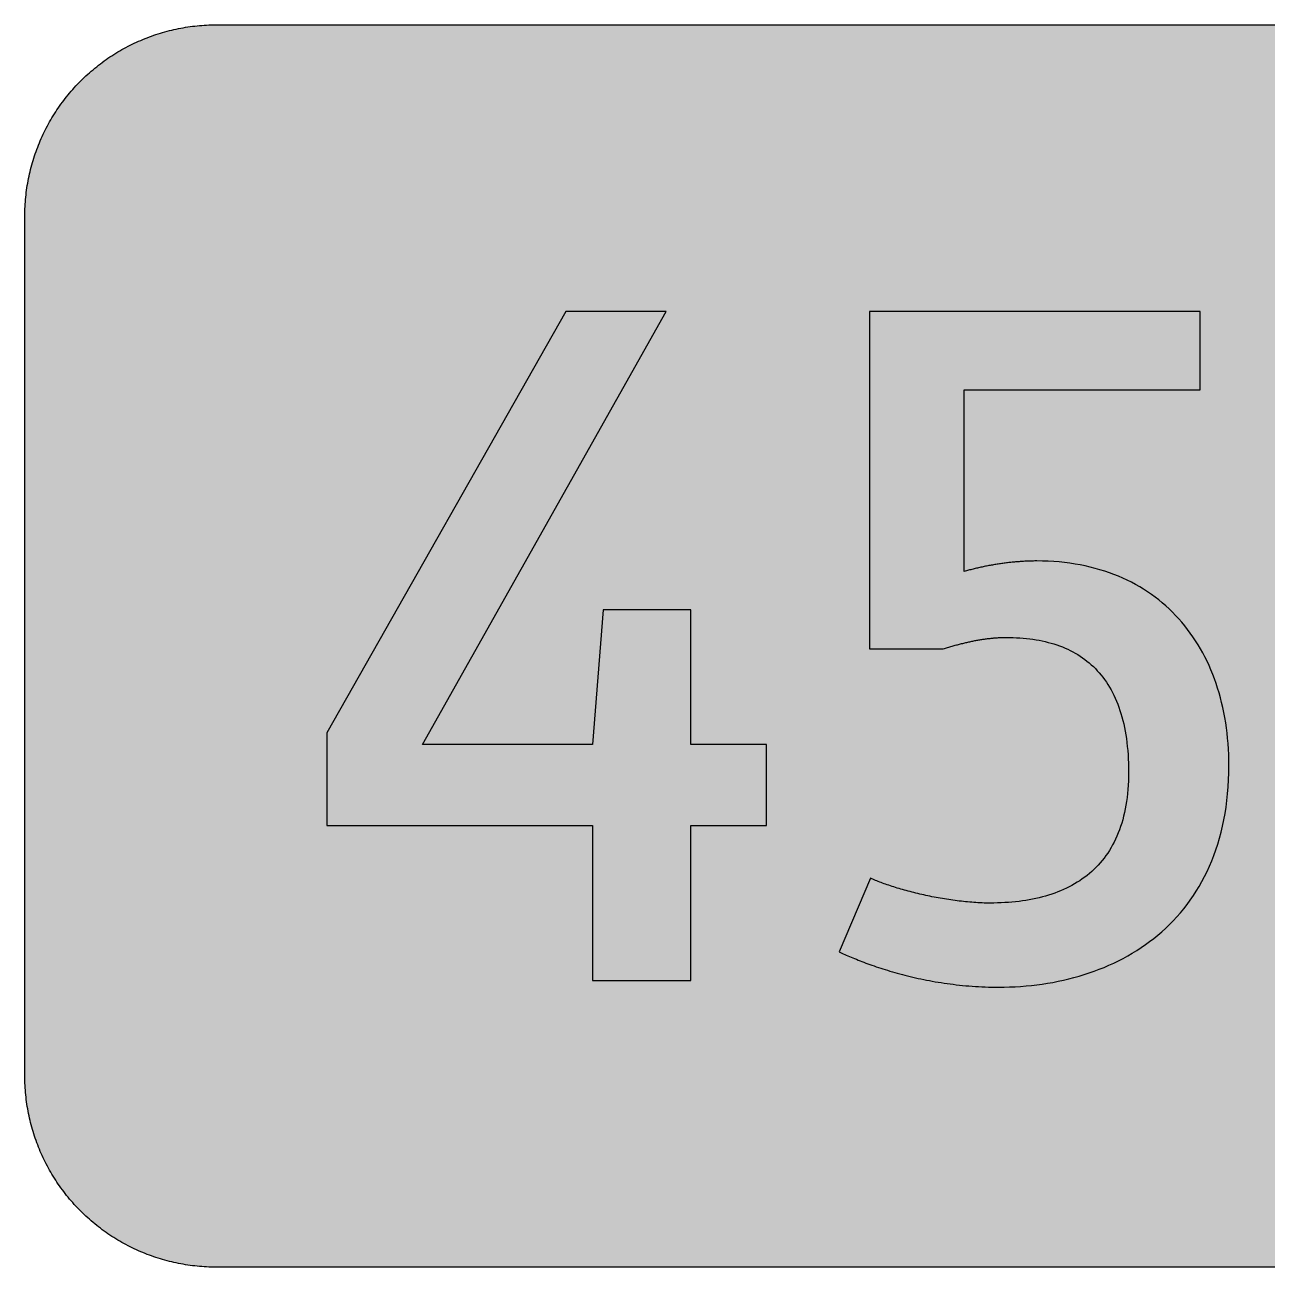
# Model space of a CAD drawing. Header units: millimetres. Extents: x 0 to 183, y 0 to 92.
# Drawn here: x 0.1 to 91.8, y 0.1 to 91.8 of the extents above; entities that cross this region are included whole.
import ezdxf

# ---------------------------------------------------------------- set-up
doc = ezdxf.new("R2010")
doc.units = ezdxf.units.MM

msp = doc.modelspace()

# ---------------------------------------------------------------- hatches: boundary and pattern name
for color, points in [(254, [(14.1633, 0.0536), (13.9878, 0.0533), (13.8125, 0.0559), (13.6373, 0.061), (13.462, 0.0686), (13.2893, 0.0787), (13.114, 0.0914), (12.9413, 0.1041), (12.7686, 0.1219), (12.5959, 0.1397), (12.4231, 0.16), (12.2504, 0.1829), (12.0777, 0.2057), (11.9075, 0.2337), (11.7373, 0.2616), (11.5672, 0.2921), (11.397, 0.3251), (11.2268, 0.3607), (11.0592, 0.3988), (10.8915, 0.4369), (10.7239, 0.4775), (10.5562, 0.5207), (10.3886, 0.5664), (10.2235, 0.6121), (10.0584, 0.6629), (9.8933, 0.7137), (9.7307, 0.7671), (9.5682, 0.8204), (9.4056, 0.8788), (9.2431, 0.9373), (9.083, 0.9982), (8.923, 1.0617), (8.763, 1.1252), (8.6055, 1.1938), (8.4455, 1.2624), (8.2906, 1.331), (8.1331, 1.4046), (7.9781, 1.4783), (7.8232, 1.5545), (7.6708, 1.6332), (7.5184, 1.7145), (7.366, 1.7958), (7.2161, 1.8796), (7.0663, 1.966), (6.919, 2.0523), (6.7716, 2.1438), (6.6243, 2.2352), (6.4795, 2.3266), (6.3348, 2.4232), (6.19, 2.5197), (6.0477, 2.6187), (5.908, 2.7178), (5.7683, 2.8194), (5.6286, 2.9235), (5.4915, 3.0302), (5.3543, 3.1369), (5.2197, 3.2461), (5.0851, 3.3579), (4.953, 3.4722), (4.8209, 3.5865), (4.6914, 3.7033), (4.5644, 3.8202), (4.4348, 3.9395), (4.3104, 4.0615), (4.1859, 4.1859), (4.0615, 4.3104), (3.9395, 4.4348), (3.8202, 4.5618), (3.7033, 4.6914), (3.5865, 4.8209), (3.4722, 4.953), (3.3579, 5.0851), (3.2487, 5.2197), (3.1369, 5.3543), (3.0302, 5.4915), (2.9235, 5.6286), (2.8194, 5.7683), (2.7178, 5.908), (2.6187, 6.0477), (2.5197, 6.19), (2.4232, 6.3348), (2.3266, 6.477), (2.2352, 6.6243), (2.1438, 6.7691), (2.0523, 6.9164), (1.966, 7.0663), (1.8796, 7.2161), (1.7958, 7.366), (1.7145, 7.5184), (1.6332, 7.6708), (1.5545, 7.8232), (1.4783, 7.9781), (1.4046, 8.1331), (1.331, 8.2906), (1.2598, 8.4455), (1.1913, 8.603), (1.1252, 8.763), (1.0592, 8.923), (0.9982, 9.083), (0.9373, 9.2431), (0.8763, 9.4056), (0.8204, 9.5682), (0.7645, 9.7307), (0.7112, 9.8933), (0.6604, 10.0584), (0.6121, 10.2235), (0.5639, 10.3911), (0.5207, 10.5562), (0.4775, 10.7239), (0.4343, 10.8915), (0.3962, 11.0592), (0.3607, 11.2268), (0.3251, 11.397), (0.2921, 11.5672), (0.2616, 11.7373), (0.2311, 11.9075), (0.2057, 12.0802), (0.1803, 12.2504), (0.1575, 12.4231), (0.1372, 12.5959), (0.1194, 12.7686), (0.1041, 12.9413), (0.0889, 13.1166), (0.0787, 13.2893), (0.0686, 13.4645), (0.061, 13.6373), (0.0559, 13.8125), (0.0508, 13.9878), (0.0508, 14.163), (0.0522, 77.6647), (0.0508, 77.8383), (0.0559, 78.0136), (0.061, 78.1888), (0.0686, 78.3641), (0.0787, 78.5368), (0.0889, 78.7121), (0.1041, 78.8848), (0.1194, 79.0575), (0.1372, 79.2302), (0.1575, 79.4029), (0.1803, 79.5757), (0.2057, 79.7458), (0.2311, 79.9186), (0.2616, 80.0887), (0.2921, 80.2589), (0.3251, 80.4291), (0.3607, 80.5967), (0.3962, 80.7669), (0.4343, 80.9346), (0.4775, 81.1022), (0.5207, 81.2698), (0.5639, 81.4349), (0.6121, 81.6026), (0.6604, 81.7677), (0.7112, 81.9302), (0.7645, 82.0953), (0.8204, 82.2579), (0.8763, 82.4205), (0.9373, 82.583), (0.9982, 82.743), (1.0592, 82.9031), (1.1252, 83.0631), (1.1913, 83.2206), (1.2598, 83.378), (1.331, 83.5355), (1.4046, 83.693), (1.4783, 83.8479), (1.5545, 84.0003), (1.6332, 84.1553), (1.7145, 84.3077), (1.7958, 84.4601), (1.8796, 84.6099), (1.966, 84.7598), (2.0523, 84.9071), (2.1438, 85.0544), (2.2352, 85.2018), (2.3266, 85.3465), (2.4232, 85.4913), (2.5197, 85.6336), (2.6187, 85.7758), (2.7178, 85.918), (2.8194, 86.0577), (2.9235, 86.1974), (3.0302, 86.3346), (3.1369, 86.4692), (3.2487, 86.6064), (3.3579, 86.7385), (3.4722, 86.8731), (3.5865, 87.0026), (3.7033, 87.1322), (3.8202, 87.2617), (3.9395, 87.3887), (4.0615, 87.5157), (4.1859, 87.6402), (4.3104, 87.7646), (4.4348, 87.884), (4.5644, 88.0059), (4.6914, 88.1228), (4.8209, 88.2396), (4.953, 88.3539), (5.0851, 88.4657), (5.2197, 88.5774), (5.3543, 88.6866), (5.4915, 88.7959), (5.6286, 88.9), (5.7683, 89.0041), (5.908, 89.1083), (6.0477, 89.2073), (6.19, 89.3064), (6.3348, 89.4029), (6.4795, 89.4994), (6.6243, 89.5909), (6.7716, 89.6823), (6.919, 89.7712), (7.0663, 89.8601), (7.2161, 89.9465), (7.366, 90.0303), (7.5184, 90.1116), (7.6708, 90.1929), (7.8232, 90.2691), (7.9781, 90.3478), (8.1331, 90.4215), (8.2906, 90.4951), (8.4455, 90.5637), (8.6055, 90.6323), (8.763, 90.7009), (8.923, 90.7644), (9.083, 90.8279), (9.2431, 90.8888), (9.4056, 90.9472), (9.5682, 91.0057), (9.7307, 91.059), (9.8933, 91.1123), (10.0584, 91.1657), (10.2235, 91.2139), (10.3886, 91.2597), (10.5562, 91.3054), (10.7239, 91.3486), (10.8915, 91.3892), (11.0592, 91.4298), (11.2268, 91.4654), (11.397, 91.501), (11.5672, 91.534), (11.7373, 91.5645), (11.9075, 91.5924), (12.0777, 91.6203), (12.2504, 91.6432), (12.4231, 91.6661), (12.5959, 91.6864), (12.7686, 91.7067), (12.9413, 91.7219), (13.114, 91.7346), (13.2893, 91.7473), (13.462, 91.7575), (13.6373, 91.7651), (13.8125, 91.7702), (13.9878, 91.7727), (14.163, 91.7753), (169.3855, 91.7758), (169.5602, 91.7727), (169.7355, 91.7702), (169.9108, 91.7651), (170.0835, 91.7575), (170.2587, 91.7473), (170.4315, 91.7346), (170.6067, 91.7219), (170.7794, 91.7067), (170.9522, 91.6864), (171.1249, 91.6661), (171.2976, 91.6432), (171.4678, 91.6203), (171.6405, 91.5924), (171.8107, 91.5645), (171.9809, 91.534), (172.151, 91.501), (172.3187, 91.4654), (172.4889, 91.4298), (172.6565, 91.3892), (172.8241, 91.3486), (172.9918, 91.3054), (173.1569, 91.2597), (173.3245, 91.2139), (173.4896, 91.1657), (173.6522, 91.1123), (173.8173, 91.059), (173.9798, 91.0057), (174.1424, 90.9472), (174.305, 90.8888), (174.465, 90.8279), (174.625, 90.7644), (174.785, 90.7009), (174.9425, 90.6323), (175.1025, 90.5637), (175.2575, 90.4951), (175.4149, 90.4215), (175.5699, 90.3478), (175.7248, 90.2691), (175.8772, 90.1929), (176.0296, 90.1116), (176.182, 90.0303), (176.3319, 89.9465), (176.4817, 89.8601), (176.6291, 89.7712), (176.7764, 89.6823), (176.9237, 89.5909), (177.0685, 89.4994), (177.2133, 89.4029), (177.358, 89.3064), (177.5003, 89.2073), (177.64, 89.1083), (177.7797, 89.0041), (177.9194, 88.9), (178.0565, 88.7959), (178.1937, 88.6866), (178.3283, 88.5774), (178.4629, 88.4657), (178.595, 88.3539), (178.7271, 88.2396), (178.8566, 88.1228), (178.9836, 88.0059), (179.1132, 87.884), (179.2376, 87.7646), (179.3621, 87.6402), (179.4866, 87.5157), (179.6085, 87.3887), (179.7279, 87.2617), (179.8447, 87.1322), (179.9615, 87.0026), (180.0758, 86.8731), (180.1901, 86.7385), (180.2994, 86.6064), (180.4111, 86.4692), (180.5178, 86.3346), (180.6245, 86.1974), (180.7261, 86.0577), (180.8302, 85.918), (180.9293, 85.7758), (181.0283, 85.6336), (181.1249, 85.4913), (181.2214, 85.3465), (181.3128, 85.2018), (181.4043, 85.0544), (181.4957, 84.9071), (181.5821, 84.7598), (181.6684, 84.6099), (181.7522, 84.4601), (181.8335, 84.3077), (181.9148, 84.1553), (181.991, 84.0003), (182.0697, 83.8479), (182.1434, 83.693), (182.2145, 83.5355), (182.2856, 83.378), (182.3542, 83.2206), (182.4228, 83.0631), (182.4863, 82.9031), (182.5498, 82.743), (182.6108, 82.583), (182.6692, 82.4205), (182.7276, 82.2579), (182.7809, 82.0953), (182.8343, 81.9302), (182.8851, 81.7677), (182.9359, 81.6026), (182.9816, 81.4349), (183.0273, 81.2698), (183.0705, 81.1022), (183.1111, 80.9346), (183.1492, 80.7669), (183.1873, 80.5967), (183.2229, 80.4291), (183.2559, 80.2589), (183.2864, 80.0887), (183.3143, 79.9186), (183.3397, 79.7458), (183.3651, 79.5757), (183.388, 79.4029), (183.4083, 79.2302), (183.4261, 79.0575), (183.4413, 78.8848), (183.4566, 78.7121), (183.4693, 78.5368), (183.4769, 78.3641), (183.4845, 78.1888), (183.4921, 78.0136), (183.4947, 77.8383), (183.4947, 77.663), (183.4967, 14.1647), (183.4947, 13.9878), (183.4921, 13.8125), (183.4845, 13.6373), (183.4769, 13.4645), (183.4693, 13.2893), (183.4566, 13.1166), (183.4413, 12.9413), (183.4261, 12.7686), (183.4083, 12.5959), (183.388, 12.4231), (183.3651, 12.2504), (183.3397, 12.0802), (183.3143, 11.9075), (183.2864, 11.7373), (183.2559, 11.5672), (183.2229, 11.397), (183.1873, 11.2268), (183.1492, 11.0592), (183.1111, 10.8915), (183.0705, 10.7239), (183.0273, 10.5562), (182.9816, 10.3911), (182.9359, 10.2235), (182.8851, 10.0584), (182.8343, 9.8933), (182.7809, 9.7307), (182.7276, 9.5682), (182.6692, 9.4056), (182.6108, 9.2431), (182.5498, 9.083), (182.4863, 8.923), (182.4228, 8.763), (182.3542, 8.603), (182.2856, 8.4455), (182.2145, 8.2906), (182.1434, 8.1331), (182.0697, 7.9781), (181.991, 7.8232), (181.9148, 7.6708), (181.8335, 7.5184), (181.7522, 7.366), (181.6684, 7.2161), (181.5821, 7.0663), (181.4957, 6.9164), (181.4043, 6.7691), (181.3128, 6.6243), (181.2214, 6.477), (181.1249, 6.3348), (181.0283, 6.19), (180.9293, 6.0477), (180.8302, 5.908), (180.7261, 5.7683), (180.6245, 5.6286), (180.5178, 5.4915), (180.4111, 5.3543), (180.2994, 5.2197), (180.1901, 5.0851), (180.0758, 4.953), (179.9615, 4.8209), (179.8447, 4.6914), (179.7279, 4.5618), (179.6085, 4.4348), (179.4866, 4.3104), (179.3621, 4.1859), (179.2376, 4.0615), (179.1132, 3.9395), (178.9836, 3.8202), (178.8566, 3.7033), (178.7271, 3.5865), (178.595, 3.4722), (178.4629, 3.3579), (178.3283, 3.2461), (178.1937, 3.1369), (178.0565, 3.0302), (177.9194, 2.9235), (177.7797, 2.8194), (177.64, 2.7178), (177.5003, 2.6187), (177.358, 2.5197), (177.2133, 2.4232), (177.0685, 2.3266), (176.9237, 2.2352), (176.7764, 2.1438), (176.6291, 2.0523), (176.4817, 1.966), (176.3319, 1.8796), (176.182, 1.7958), (176.0296, 1.7145), (175.8772, 1.6332), (175.7248, 1.5545), (175.5699, 1.4783), (175.4149, 1.4046), (175.2575, 1.331), (175.1025, 1.2624), (174.9425, 1.1938), (174.785, 1.1252), (174.625, 1.0617), (174.465, 0.9982), (174.305, 0.9373), (174.1424, 0.8788), (173.9798, 0.8204), (173.8173, 0.7671), (173.6522, 0.7137), (173.4896, 0.6629), (173.3245, 0.6121), (173.1569, 0.5664), (172.9918, 0.5207), (172.8241, 0.4775), (172.6565, 0.4369), (172.4889, 0.3988), (172.3187, 0.3607), (172.151, 0.3251), (171.9809, 0.2921), (171.8107, 0.2616), (171.6405, 0.2337), (171.4678, 0.2057), (171.2976, 0.1829), (171.1249, 0.16), (170.9522, 0.1397), (170.7794, 0.1219), (170.6067, 0.1041), (170.4315, 0.0914), (170.2587, 0.0787), (170.0835, 0.0686), (169.9108, 0.061), (169.7355, 0.0559), (169.5602, 0.0533), (169.385, 0.0533)]), (59, [(54.8033, 32.6496), (54.8033, 38.6468), (49.2291, 38.6468), (49.2291, 48.5948), (42.7383, 48.5948), (41.9626, 38.6468), (29.4047, 38.6468), (47.395, 70.6078), (39.9867, 70.6078), (22.3492, 39.4928), (22.3492, 32.6496), (41.9626, 32.6496), (41.9626, 21.2203), (49.2291, 21.2203), (49.2291, 32.6496)]), (59, [(86.8355, 64.8226), (86.8355, 70.6078), (62.4237, 70.6078), (62.4237, 45.7024), (67.8575, 45.7024), (67.9399, 45.7276), (68.0212, 45.753), (68.1025, 45.7784), (68.1838, 45.8038), (68.265, 45.8292), (68.3463, 45.8521), (68.4276, 45.8749), (68.5089, 45.9003), (68.5876, 45.9232), (68.6664, 45.9435), (68.7476, 45.9664), (68.8264, 45.9892), (68.9051, 46.0096), (68.9839, 46.0299), (69.0626, 46.0502), (69.1388, 46.0705), (69.2175, 46.0908), (69.2937, 46.1112), (69.3699, 46.1289), (69.4487, 46.1467), (69.5249, 46.1645), (69.6011, 46.1823), (69.6747, 46.2001), (69.7509, 46.2153), (69.8271, 46.2331), (69.9008, 46.2483), (69.9745, 46.2636), (70.0507, 46.2788), (70.1243, 46.294), (70.198, 46.3093), (70.2691, 46.322), (70.3428, 46.3347), (70.4164, 46.3474), (70.4875, 46.3601), (70.5587, 46.3728), (70.6323, 46.3855), (70.7034, 46.3956), (70.7746, 46.4083), (70.8457, 46.4185), (70.9143, 46.4287), (70.9854, 46.4388), (71.054, 46.4464), (71.1251, 46.4566), (71.1937, 46.4642), (71.2622, 46.4718), (71.3308, 46.4795), (71.3994, 46.4871), (71.468, 46.4947), (71.534, 46.4998), (71.6026, 46.5074), (71.6686, 46.5125), (71.7372, 46.5176), (71.8033, 46.5226), (71.8693, 46.5252), (71.9353, 46.5303), (71.9988, 46.5328), (72.0649, 46.5379), (72.1309, 46.5404), (72.1944, 46.543), (72.2579, 46.543), (72.3214, 46.5455), (72.3875, 46.5455), (72.4484, 46.548), (72.5119, 46.548), (72.7685, 46.5455), (73.0225, 46.5379), (73.2739, 46.5277), (73.5203, 46.5125), (73.7641, 46.4947), (74.008, 46.4718), (74.2442, 46.4439), (74.4804, 46.4109), (74.7116, 46.3753), (74.9402, 46.3347), (75.1662, 46.289), (75.3897, 46.2407), (75.6082, 46.1848), (75.8241, 46.1264), (76.0349, 46.0629), (76.2457, 45.9943), (76.4489, 45.9207), (76.6521, 45.8445), (76.8502, 45.7632), (77.0458, 45.6743), (77.2363, 45.5828), (77.4243, 45.4863), (77.6072, 45.3847), (77.7875, 45.278), (77.9653, 45.1663), (78.1355, 45.0494), (78.3057, 44.9301), (78.4708, 44.8031), (78.6308, 44.671), (78.7883, 44.5338), (78.9407, 44.3916), (79.0905, 44.2443), (79.2353, 44.0919), (79.3775, 43.9344), (79.5147, 43.7718), (79.6468, 43.6042), (79.7763, 43.4315), (79.9008, 43.2511), (80.0202, 43.0682), (80.137, 42.8777), (80.2488, 42.6822), (80.3554, 42.4815), (80.457, 42.2758), (80.5561, 42.0649), (80.6501, 41.8465), (80.739, 41.623), (80.8253, 41.3944), (80.9066, 41.1607), (80.9803, 40.9194), (81.0514, 40.673), (81.12, 40.4216), (81.1809, 40.1625), (81.2368, 39.8983), (81.2902, 39.6291), (81.3384, 39.3548), (81.3791, 39.0728), (81.4172, 38.7858), (81.4502, 38.4912), (81.4781, 38.1914), (81.501, 37.8841), (81.5188, 37.5717), (81.5315, 37.2542), (81.5391, 36.9291), (81.5416, 36.5989), (81.5391, 36.2712), (81.5289, 35.9512), (81.5137, 35.6362), (81.4934, 35.3289), (81.4654, 35.0266), (81.4324, 34.7294), (81.3918, 34.4399), (81.346, 34.1579), (81.2952, 33.8811), (81.2368, 33.6093), (81.1759, 33.3451), (81.1073, 33.086), (81.0336, 32.8346), (80.9523, 32.5882), (80.8685, 32.3469), (80.7771, 32.1132), (80.6831, 31.8821), (80.5815, 31.6611), (80.4748, 31.4427), (80.3631, 31.2318), (80.2462, 31.0261), (80.1268, 30.8254), (79.9998, 30.6299), (79.8678, 30.4394), (79.7331, 30.2565), (79.5909, 30.0787), (79.4461, 29.906), (79.2963, 29.7383), (79.1413, 29.5758), (78.9813, 29.4183), (78.8187, 29.2659), (78.6511, 29.1211), (78.4784, 28.9789), (78.3006, 28.8442), (78.1202, 28.7122), (77.9348, 28.5852), (77.7443, 28.4658), (77.5513, 28.3489), (77.3557, 28.2372), (77.1525, 28.1305), (76.9493, 28.0289), (76.741, 27.9324), (76.5277, 27.8409), (76.3118, 27.7546), (76.0908, 27.6708), (75.8673, 27.5946), (75.6412, 27.5209), (75.4101, 27.4523), (75.1764, 27.3863), (74.9402, 27.3279), (74.7014, 27.272), (74.4576, 27.2212), (74.2112, 27.1755), (73.9623, 27.1323), (73.7083, 27.0942), (73.4543, 27.0586), (73.1952, 27.0307), (72.9336, 27.0027), (72.6694, 26.9824), (72.4027, 26.9646), (72.1335, 26.9519), (71.8617, 26.9418), (71.5899, 26.9367), (71.313, 26.9342), (71.1657, 26.9342), (71.0184, 26.9367), (70.8711, 26.9392), (70.7212, 26.9443), (70.5714, 26.9519), (70.4215, 26.9596), (70.2691, 26.9672), (70.1167, 26.9773), (69.9643, 26.99), (69.8119, 27.0027), (69.657, 27.0154), (69.502, 27.0307), (69.3496, 27.0459), (69.1947, 27.0637), (69.0372, 27.0815), (68.8823, 27.1018), (68.7273, 27.1221), (68.5724, 27.1424), (68.4174, 27.1653), (68.2625, 27.1882), (68.105, 27.2136), (67.9501, 27.239), (67.7951, 27.2644), (67.6427, 27.2898), (67.4878, 27.3177), (67.3354, 27.3482), (67.1805, 27.3761), (67.0281, 27.4066), (66.8782, 27.4371), (66.7258, 27.4676), (66.5759, 27.5006), (66.4261, 27.5336), (66.2788, 27.5666), (66.1314, 27.5996), (65.9841, 27.6352), (65.8393, 27.6708), (65.6971, 27.7063), (65.5523, 27.7419), (65.4126, 27.7774), (65.2729, 27.8155), (65.1332, 27.8536), (64.9961, 27.8917), (64.8614, 27.9298), (64.7268, 27.9679), (64.5947, 28.006), (64.4652, 28.0441), (64.3357, 28.0848), (64.2087, 28.1254), (64.0842, 28.1635), (63.9623, 28.2042), (63.8404, 28.2448), (63.7235, 28.2854), (63.6067, 28.3235), (63.4924, 28.3642), (63.3806, 28.4048), (63.2714, 28.4455), (63.1647, 28.4861), (63.0606, 28.5267), (62.959, 28.5674), (62.8599, 28.608), (62.7634, 28.6487), (62.6694, 28.6893), (62.5805, 28.7274), (62.4916, 28.768), (60.1666, 23.337), (60.2666, 23.2893), (60.3707, 23.241), (60.4774, 23.1927), (60.5866, 23.1445), (60.7009, 23.0937), (60.8178, 23.0429), (60.9371, 22.9921), (61.0591, 22.9387), (61.1861, 22.8879), (61.3131, 22.8346), (61.4451, 22.7813), (61.5798, 22.7279), (61.7169, 22.6746), (61.8566, 22.6187), (61.9989, 22.5654), (62.1462, 22.5095), (62.2935, 22.4561), (62.4459, 22.4003), (62.5983, 22.3469), (62.7558, 22.291), (62.9158, 22.2377), (63.0784, 22.1844), (63.2435, 22.1285), (63.4086, 22.0751), (63.5787, 22.0218), (63.7515, 21.9685), (63.9267, 21.9151), (64.1045, 21.8643), (64.2849, 21.811), (64.4677, 21.7602), (64.6532, 21.7094), (64.8386, 21.6586), (65.0291, 21.6103), (65.2221, 21.5621), (65.4152, 21.5138), (65.6133, 21.4681), (65.8114, 21.4224), (66.0121, 21.3766), (66.2153, 21.3335), (66.421, 21.2903), (66.6293, 21.2471), (66.8401, 21.209), (67.0509, 21.1684), (67.2643, 21.1303), (67.4802, 21.0947), (67.6986, 21.0591), (67.9196, 21.0261), (68.1431, 20.9931), (68.3666, 20.9626), (68.5927, 20.9347), (68.8213, 20.9067), (69.0499, 20.8813), (69.281, 20.8559), (69.5147, 20.8356), (69.7509, 20.8153), (69.9897, 20.795), (70.2285, 20.7797), (70.4672, 20.7645), (70.7111, 20.7518), (70.9549, 20.7416), (71.2013, 20.734), (71.4477, 20.7289), (71.6966, 20.7264), (71.948, 20.7239), (72.3544, 20.7264), (72.7608, 20.7391), (73.1647, 20.7569), (73.5686, 20.7797), (73.9699, 20.8128), (74.3712, 20.8534), (74.7725, 20.8991), (75.1688, 20.9525), (75.565, 21.0134), (75.9587, 21.082), (76.3499, 21.1582), (76.7385, 21.242), (77.1246, 21.3335), (77.5081, 21.4325), (77.8891, 21.5392), (78.265, 21.6535), (78.6384, 21.778), (79.0092, 21.9075), (79.375, 22.0447), (79.7357, 22.1894), (80.0938, 22.3444), (80.4469, 22.5044), (80.7974, 22.6746), (81.1403, 22.8524), (81.4807, 23.0378), (81.8134, 23.2334), (82.1436, 23.434), (82.4662, 23.6449), (82.7862, 23.8633), (83.0961, 24.0894), (83.4034, 24.3256), (83.7032, 24.5694), (83.9978, 24.8209), (84.2848, 25.0825), (84.5642, 25.3517), (84.8385, 25.6311), (85.1052, 25.9182), (85.3643, 26.2128), (85.6158, 26.5176), (85.8596, 26.83), (86.0958, 27.1501), (86.3244, 27.4828), (86.5429, 27.8206), (86.7562, 28.1686), (86.9594, 28.5267), (87.1525, 28.895), (87.3379, 29.2684), (87.5132, 29.6545), (87.6808, 30.0482), (87.8383, 30.4521), (87.9881, 30.8635), (88.1253, 31.2852), (88.2523, 31.717), (88.3717, 32.1589), (88.4784, 32.6085), (88.5774, 33.0683), (88.6638, 33.5382), (88.7374, 34.0157), (88.8035, 34.5059), (88.8543, 35.0037), (88.8975, 35.5117), (88.9279, 36.0299), (88.9457, 36.5557), (88.9508, 37.0942), (88.9483, 37.5031), (88.9356, 37.907), (88.9178, 38.3083), (88.8898, 38.7045), (88.8568, 39.0982), (88.8162, 39.4868), (88.7679, 39.8729), (88.712, 40.2539), (88.6485, 40.6324), (88.5774, 41.0032), (88.5012, 41.3715), (88.4149, 41.7347), (88.3234, 42.0954), (88.2244, 42.4485), (88.1177, 42.799), (88.0059, 43.1444), (87.884, 43.4823), (87.757, 43.8175), (87.6224, 44.1477), (87.4801, 44.4729), (87.3328, 44.7904), (87.1779, 45.1053), (87.0153, 45.4127), (86.8451, 45.7149), (86.6699, 46.0121), (86.487, 46.3042), (86.2965, 46.5887), (86.1009, 46.8681), (85.8952, 47.1399), (85.6869, 47.4066), (85.471, 47.6682), (85.2475, 47.9222), (85.0163, 48.1711), (84.7801, 48.4124), (84.5363, 48.6486), (84.2874, 48.8772), (84.0308, 49.0982), (83.7692, 49.3116), (83.5, 49.5198), (83.2256, 49.7205), (82.9437, 49.9135), (82.6541, 50.1015), (82.362, 50.2793), (82.0598, 50.452), (81.7524, 50.6171), (81.44, 50.7721), (81.12, 50.9219), (80.7949, 51.0616), (80.4647, 51.1962), (80.1268, 51.3207), (79.7814, 51.4375), (79.4309, 51.5468), (79.0753, 51.6484), (78.7146, 51.7423), (78.3463, 51.8262), (77.9729, 51.9024), (77.5919, 51.9684), (77.2058, 52.0268), (76.8147, 52.0776), (76.4159, 52.1183), (76.0146, 52.1513), (75.6056, 52.1741), (75.1891, 52.1868), (74.77, 52.1919), (74.6912, 52.1919), (74.61, 52.1919), (74.5287, 52.1894), (74.4499, 52.1894), (74.3687, 52.1868), (74.2874, 52.1843), (74.2036, 52.1818), (74.1223, 52.1792), (74.041, 52.1741), (73.9572, 52.1716), (73.8734, 52.1665), (73.7921, 52.1614), (73.7083, 52.1564), (73.6244, 52.1513), (73.5406, 52.1462), (73.4543, 52.1386), (73.3704, 52.1335), (73.2866, 52.1259), (73.2028, 52.1183), (73.1164, 52.1106), (73.0326, 52.103), (72.9463, 52.0954), (72.8599, 52.0852), (72.7761, 52.0751), (72.6897, 52.0675), (72.6034, 52.0573), (72.5195, 52.0471), (72.4332, 52.0344), (72.3468, 52.0243), (72.2605, 52.0116), (72.1741, 52.0014), (72.0877, 51.9887), (72.0039, 51.976), (71.9176, 51.9633), (71.8312, 51.9506), (71.7448, 51.9354), (71.6585, 51.9227), (71.5721, 51.9074), (71.4883, 51.8922), (71.4019, 51.877), (71.3156, 51.8617), (71.2318, 51.8465), (71.1454, 51.8312), (71.0616, 51.8135), (70.9752, 51.7982), (70.8914, 51.7804), (70.8076, 51.7627), (70.7212, 51.7449), (70.6374, 51.7271), (70.5536, 51.7093), (70.4698, 51.689), (70.3859, 51.6712), (70.3021, 51.6509), (70.2208, 51.6306), (70.137, 51.6103), (70.0557, 51.5899), (69.9719, 51.5696), (69.8906, 51.5493), (69.8094, 51.5264), (69.7281, 51.5061), (69.6468, 51.4833), (69.5681, 51.4604), (69.4868, 51.4375), (69.408, 51.4147), (69.409, 64.8226)])]:
    msp.add_hatch(color=color).paths.add_polyline_path(points)
h = msp.add_hatch(color=59)
h.paths.add_polyline_path([(14.1633, 3.5814), (13.8887, 3.5839), (13.6169, 3.5941), (13.3477, 3.6119), (13.081, 3.6347), (12.8143, 3.6652), (12.5501, 3.7033), (12.2885, 3.7465), (12.0294, 3.7948), (11.7729, 3.8506), (11.5164, 3.9141), (11.2649, 3.9827), (11.016, 4.0564), (10.7671, 4.1351), (10.5232, 4.2215), (10.2819, 4.3129), (10.0432, 4.412), (9.8069, 4.5161), (9.5733, 4.6228), (9.3447, 4.7371), (9.1186, 4.8565), (8.8951, 4.9809), (8.6741, 5.113), (8.4582, 5.2476), (8.2448, 5.3873), (8.0366, 5.5321), (7.8308, 5.682), (7.6276, 5.8369), (7.4295, 5.9969), (7.2365, 6.1595), (7.046, 6.3297), (6.8605, 6.5024), (6.6777, 6.6802), (6.5024, 6.8605), (6.3271, 7.046), (6.1595, 7.2365), (5.9969, 7.432), (5.8369, 7.6302), (5.682, 7.8308), (5.5321, 8.0366), (5.3873, 8.2448), (5.2451, 8.4582), (5.1105, 8.6741), (4.9809, 8.8951), (4.8565, 9.1186), (4.7371, 9.3447), (4.6228, 9.5758), (4.5136, 9.8069), (4.4094, 10.0432), (4.3129, 10.2819), (4.2215, 10.5232), (4.1351, 10.7696), (4.0538, 11.016), (3.9802, 11.2649), (3.9116, 11.5189), (3.8506, 11.7729), (3.7948, 12.0294), (3.744, 12.2911), (3.7008, 12.5527), (3.6627, 12.8143), (3.6322, 13.081), (3.6093, 13.3502), (3.5916, 13.6195), (3.5814, 13.8913), (3.5789, 14.163), (3.58, 77.6647), (3.5814, 77.9374), (3.5916, 78.2091), (3.6093, 78.4784), (3.6322, 78.7451), (3.6627, 79.0118), (3.7008, 79.2759), (3.744, 79.5376), (3.7948, 79.7966), (3.8506, 80.0532), (3.9116, 80.3072), (3.9802, 80.5612), (4.0538, 80.8101), (4.1351, 81.0565), (4.2215, 81.3029), (4.3129, 81.5442), (4.4094, 81.7829), (4.5136, 82.0191), (4.6228, 82.2503), (4.7371, 82.4814), (4.8565, 82.7075), (4.9809, 82.931), (5.1105, 83.152), (5.2451, 83.3679), (5.3873, 83.5812), (5.5321, 83.7895), (5.682, 83.9953), (5.8369, 84.1959), (5.9969, 84.394), (6.1595, 84.5896), (6.3271, 84.7801), (6.5024, 84.9655), (6.6777, 85.1459), (6.8605, 85.3237), (7.046, 85.4964), (7.2365, 85.6666), (7.4295, 85.8291), (7.6276, 85.9892), (7.8308, 86.1441), (8.0366, 86.294), (8.2448, 86.4387), (8.4582, 86.5784), (8.6741, 86.7156), (8.8951, 86.8451), (9.1186, 86.9696), (9.3447, 87.089), (9.5733, 87.2033), (9.8069, 87.3125), (10.0432, 87.4141), (10.2819, 87.5132), (10.5232, 87.6046), (10.7671, 87.691), (11.016, 87.7697), (11.2649, 87.8459), (11.5164, 87.9145), (11.7729, 87.9754), (12.0294, 88.0313), (12.2885, 88.0821), (12.5501, 88.1253), (12.8143, 88.1609), (13.081, 88.1913), (13.3477, 88.2167), (13.6169, 88.232), (13.8887, 88.2421), (14.163, 88.2472), (169.3855, 88.2481), (169.6568, 88.2421), (169.9285, 88.232), (170.1978, 88.2167), (170.467, 88.1913), (170.7312, 88.1609), (170.9953, 88.1253), (171.257, 88.0821), (171.5186, 88.0313), (171.7751, 87.9754), (172.0291, 87.9145), (172.2831, 87.8459), (172.532, 87.7697), (172.7784, 87.691), (173.0223, 87.6046), (173.2661, 87.5132), (173.5049, 87.4141), (173.7411, 87.3125), (173.9722, 87.2033), (174.2034, 87.089), (174.4294, 86.9696), (174.6529, 86.8451), (174.8714, 86.7156), (175.0898, 86.5784), (175.3006, 86.4387), (175.5115, 86.294), (175.7172, 86.1441), (175.9179, 85.9892), (176.116, 85.8291), (176.3116, 85.6666), (176.4995, 85.4964), (176.6875, 85.3237), (176.8678, 85.1459), (177.0456, 84.9655), (177.2183, 84.7801), (177.386, 84.5896), (177.5511, 84.394), (177.7111, 84.1959), (177.866, 83.9953), (178.0159, 83.7895), (178.1607, 83.5812), (178.3004, 83.3679), (178.435, 83.152), (178.5645, 82.931), (178.6915, 82.7075), (178.8109, 82.4814), (178.9252, 82.2503), (179.0319, 82.0191), (179.136, 81.7829), (179.2326, 81.5442), (179.3265, 81.3029), (179.4104, 81.0565), (179.4916, 80.8101), (179.5653, 80.5612), (179.6339, 80.3072), (179.6974, 80.0532), (179.7533, 79.7966), (179.8015, 79.5376), (179.8447, 79.2759), (179.8828, 79.0118), (179.9133, 78.7451), (179.9361, 78.4784), (179.9539, 78.2091), (179.9641, 77.9374), (179.9666, 77.663), (179.9689, 14.1647), (179.9641, 13.8913), (179.9539, 13.6195), (179.9361, 13.3502), (179.9133, 13.081), (179.8828, 12.8143), (179.8447, 12.5527), (179.8015, 12.2911), (179.7533, 12.0294), (179.6974, 11.7729), (179.6339, 11.5189), (179.5653, 11.2649), (179.4916, 11.016), (179.4104, 10.7696), (179.3265, 10.5232), (179.2326, 10.2819), (179.136, 10.0432), (179.0319, 9.8069), (178.9252, 9.5758), (178.8109, 9.3447), (178.6915, 9.1186), (178.5645, 8.8951), (178.435, 8.6741), (178.3004, 8.4582), (178.1607, 8.2448), (178.0159, 8.0366), (177.866, 7.8308), (177.7111, 7.6302), (177.5511, 7.432), (177.386, 7.2365), (177.2183, 7.046), (177.0456, 6.8605), (176.8678, 6.6802), (176.6875, 6.5024), (176.4995, 6.3297), (176.3116, 6.1595), (176.116, 5.9969), (175.9179, 5.8369), (175.7172, 5.682), (175.5115, 5.5321), (175.3006, 5.3873), (175.0898, 5.2476), (174.8714, 5.113), (174.6529, 4.9809), (174.4294, 4.8565), (174.2034, 4.7371), (173.9722, 4.6228), (173.7411, 4.5161), (173.5049, 4.412), (173.2661, 4.3129), (173.0223, 4.2215), (172.7784, 4.1351), (172.532, 4.0564), (172.2831, 3.9827), (172.0291, 3.9141), (171.7751, 3.8506), (171.5186, 3.7948), (171.257, 3.7465), (170.9953, 3.7033), (170.7312, 3.6652), (170.467, 3.6347), (170.1978, 3.6119), (169.9285, 3.5941), (169.6568, 3.5839), (169.385, 3.5789)])
h.paths.add_polyline_path([(14.1633, 8.8731), (14.0259, 8.8748), (13.8887, 8.8798), (13.7541, 8.8875), (13.622, 8.9002), (13.4874, 8.9154), (13.3553, 8.9332), (13.2258, 8.9535), (13.0962, 8.9789), (12.9667, 9.0068), (12.8397, 9.0373), (12.7127, 9.0729), (12.5882, 9.1084), (12.4663, 9.1491), (12.3419, 9.1923), (12.2225, 9.238), (12.1031, 9.2888), (11.9837, 9.3396), (11.8694, 9.3929), (11.7526, 9.4513), (11.6408, 9.5098), (11.5291, 9.5733), (11.4198, 9.6368), (11.3106, 9.7053), (11.2039, 9.7765), (11.0998, 9.8476), (10.9957, 9.9238), (10.8966, 10), (10.7975, 10.0787), (10.6985, 10.1625), (10.6045, 10.2464), (10.5105, 10.3327), (10.4216, 10.4216), (10.3327, 10.5131), (10.2464, 10.6045), (10.16, 10.701), (10.0787, 10.7975), (10, 10.8966), (9.9212, 10.9982), (9.8476, 11.0998), (9.7739, 11.2039), (9.7053, 11.3106), (9.6368, 11.4198), (9.5707, 11.5291), (9.5098, 11.6408), (9.4488, 11.7551), (9.3929, 11.8694), (9.337, 11.9863), (9.2862, 12.1031), (9.238, 12.2225), (9.1923, 12.3444), (9.1491, 12.4663), (9.1084, 12.5908), (9.0703, 12.7152), (9.0373, 12.8397), (9.0068, 12.9692), (8.9789, 13.0962), (8.9535, 13.2258), (8.9306, 13.3579), (8.9129, 13.4899), (8.8976, 13.622), (8.8849, 13.7566), (8.8773, 13.8913), (8.8722, 14.0259), (8.8697, 14.163), (8.8717, 77.6647), (8.8722, 77.8002), (8.8773, 77.9348), (8.8849, 78.0694), (8.8976, 78.2041), (8.9129, 78.3361), (8.9306, 78.4682), (8.9535, 78.6003), (8.9789, 78.7298), (9.0068, 78.8594), (9.0373, 78.9864), (9.0703, 79.1108), (9.1084, 79.2378), (9.1491, 79.3598), (9.1923, 79.4817), (9.238, 79.6036), (9.2862, 79.723), (9.337, 79.8398), (9.3929, 79.9567), (9.4488, 80.071), (9.5098, 80.1853), (9.5707, 80.297), (9.6368, 80.4062), (9.7053, 80.5155), (9.7739, 80.6221), (9.8476, 80.7263), (9.9212, 80.8279), (10, 80.9295), (10.0787, 81.0285), (10.16, 81.1251), (10.2464, 81.2216), (10.3327, 81.313), (10.4216, 81.4045), (10.5105, 81.4934), (10.6045, 81.5797), (10.6985, 81.6635), (10.7975, 81.7474), (10.8966, 81.8261), (10.9957, 81.9023), (11.0998, 81.9785), (11.2039, 82.0522), (11.3106, 82.1207), (11.4198, 82.1893), (11.5291, 82.2528), (11.6408, 82.3163), (11.7526, 82.3747), (11.8694, 82.4332), (11.9837, 82.4865), (12.1031, 82.5398), (12.2225, 82.5881), (12.3419, 82.6338), (12.4663, 82.677), (12.5882, 82.7176), (12.7127, 82.7532), (12.8397, 82.7888), (12.9667, 82.8192), (13.0962, 82.8472), (13.2258, 82.8726), (13.3553, 82.8929), (13.4874, 82.9132), (13.622, 82.9285), (13.7541, 82.9386), (13.8887, 82.9488), (14.0259, 82.9539), (14.163, 82.9539), (169.3855, 82.9564), (169.5221, 82.9539), (169.6568, 82.9488), (169.7914, 82.9386), (169.926, 82.9285), (170.0581, 82.9132), (170.1902, 82.8929), (170.3222, 82.8726), (170.4518, 82.8472), (170.5788, 82.8192), (170.7058, 82.7888), (170.8328, 82.7532), (170.9572, 82.7176), (171.0817, 82.677), (171.2036, 82.6338), (171.3255, 82.5881), (171.4449, 82.5398), (171.5618, 82.4865), (171.6786, 82.4332), (171.7929, 82.3747), (171.9072, 82.3163), (172.019, 82.2528), (172.1282, 82.1893), (172.2374, 82.1207), (172.3441, 82.0522), (172.4482, 81.9785), (172.5498, 81.9023), (172.6514, 81.8261), (172.7505, 81.7474), (172.847, 81.6635), (172.9435, 81.5797), (173.035, 81.4934), (173.1264, 81.4045), (173.2153, 81.313), (173.3017, 81.2216), (173.3855, 81.1251), (173.4668, 81.0285), (173.548, 80.9295), (173.6242, 80.8279), (173.7004, 80.7263), (173.7716, 80.6221), (173.8427, 80.5155), (173.9113, 80.4062), (173.9748, 80.297), (174.0383, 80.1853), (174.0967, 80.071), (174.1551, 79.9567), (174.2084, 79.8398), (174.2592, 79.723), (174.31, 79.6036), (174.3558, 79.4817), (174.3989, 79.3598), (174.437, 79.2378), (174.4751, 79.1108), (174.5082, 78.9864), (174.5412, 78.8594), (174.5691, 78.7298), (174.5945, 78.6003), (174.6148, 78.4682), (174.6326, 78.3361), (174.6479, 78.2041), (174.6606, 78.0694), (174.6682, 77.9348), (174.6733, 77.8002), (174.6758, 77.663), (174.6772, 14.1647), (174.6733, 14.0259), (174.6682, 13.8913), (174.6606, 13.7566), (174.6479, 13.622), (174.6326, 13.4899), (174.6148, 13.3579), (174.5945, 13.2258), (174.5691, 13.0962), (174.5412, 12.9692), (174.5082, 12.8397), (174.4751, 12.7152), (174.437, 12.5908), (174.3989, 12.4663), (174.3558, 12.3444), (174.31, 12.2225), (174.2592, 12.1031), (174.2084, 11.9863), (174.1551, 11.8694), (174.0967, 11.7551), (174.0383, 11.6408), (173.9748, 11.5291), (173.9113, 11.4198), (173.8427, 11.3106), (173.7716, 11.2039), (173.7004, 11.0998), (173.6242, 10.9982), (173.548, 10.8966), (173.4668, 10.7975), (173.3855, 10.701), (173.3017, 10.6045), (173.2153, 10.5131), (173.1264, 10.4216), (173.035, 10.3327), (172.9435, 10.2464), (172.847, 10.1625), (172.7505, 10.0787), (172.6514, 10), (172.5498, 9.9238), (172.4482, 9.8476), (172.3441, 9.7765), (172.2374, 9.7053), (172.1282, 9.6368), (172.019, 9.5733), (171.9072, 9.5098), (171.7929, 9.4513), (171.6786, 9.3929), (171.5618, 9.3396), (171.4449, 9.2888), (171.3255, 9.238), (171.2036, 9.1923), (171.0817, 9.1491), (170.9572, 9.1084), (170.8328, 9.0729), (170.7058, 9.0373), (170.5788, 9.0068), (170.4518, 8.9789), (170.3222, 8.9535), (170.1902, 8.9332), (170.0581, 8.9154), (169.926, 8.9002), (169.7914, 8.8875), (169.6568, 8.8798), (169.5221, 8.8748), (169.385, 8.8722)], flags=16)

# ---------------------------------------------------------------- linework, layer by layer
at = {"color": 254}
for points in [[(14.1633, 0.0536), (13.9878, 0.0533), (13.8125, 0.0559), (13.6373, 0.061), (13.462, 0.0686), (13.2893, 0.0787), (13.114, 0.0914), (12.9413, 0.1041), (12.7686, 0.1219), (12.5959, 0.1397), (12.4231, 0.16), (12.2504, 0.1829), (12.0777, 0.2057), (11.9075, 0.2337), (11.7373, 0.2616), (11.5672, 0.2921), (11.397, 0.3251), (11.2268, 0.3607), (11.0592, 0.3988), (10.8915, 0.4369), (10.7239, 0.4775), (10.5562, 0.5207), (10.3886, 0.5664), (10.2235, 0.6121), (10.0584, 0.6629), (9.8933, 0.7137), (9.7307, 0.7671), (9.5682, 0.8204), (9.4056, 0.8788), (9.2431, 0.9373), (9.083, 0.9982), (8.923, 1.0617), (8.763, 1.1252), (8.6055, 1.1938), (8.4455, 1.2624), (8.2906, 1.331), (8.1331, 1.4046), (7.9781, 1.4783), (7.8232, 1.5545), (7.6708, 1.6332), (7.5184, 1.7145), (7.366, 1.7958), (7.2161, 1.8796), (7.0663, 1.966), (6.919, 2.0523), (6.7716, 2.1438), (6.6243, 2.2352), (6.4795, 2.3266), (6.3348, 2.4232), (6.19, 2.5197), (6.0477, 2.6187), (5.908, 2.7178), (5.7683, 2.8194), (5.6286, 2.9235), (5.4915, 3.0302), (5.3543, 3.1369), (5.2197, 3.2461), (5.0851, 3.3579), (4.953, 3.4722), (4.8209, 3.5865), (4.6914, 3.7033), (4.5644, 3.8202), (4.4348, 3.9395), (4.3104, 4.0615), (4.1859, 4.1859), (4.0615, 4.3104), (3.9395, 4.4348), (3.8202, 4.5618), (3.7033, 4.6914), (3.5865, 4.8209), (3.4722, 4.953), (3.3579, 5.0851), (3.2487, 5.2197), (3.1369, 5.3543), (3.0302, 5.4915), (2.9235, 5.6286), (2.8194, 5.7683), (2.7178, 5.908), (2.6187, 6.0477), (2.5197, 6.19), (2.4232, 6.3348), (2.3266, 6.477), (2.2352, 6.6243), (2.1438, 6.7691), (2.0523, 6.9164), (1.966, 7.0663), (1.8796, 7.2161), (1.7958, 7.366), (1.7145, 7.5184), (1.6332, 7.6708), (1.5545, 7.8232), (1.4783, 7.9781), (1.4046, 8.1331), (1.331, 8.2906), (1.2598, 8.4455), (1.1913, 8.603), (1.1252, 8.763), (1.0592, 8.923), (0.9982, 9.083), (0.9373, 9.2431), (0.8763, 9.4056), (0.8204, 9.5682), (0.7645, 9.7307), (0.7112, 9.8933), (0.6604, 10.0584), (0.6121, 10.2235), (0.5639, 10.3911), (0.5207, 10.5562), (0.4775, 10.7239), (0.4343, 10.8915), (0.3962, 11.0592), (0.3607, 11.2268), (0.3251, 11.397), (0.2921, 11.5672), (0.2616, 11.7373), (0.2311, 11.9075), (0.2057, 12.0802), (0.1803, 12.2504), (0.1575, 12.4231), (0.1372, 12.5959), (0.1194, 12.7686), (0.1041, 12.9413), (0.0889, 13.1166), (0.0787, 13.2893), (0.0686, 13.4645), (0.061, 13.6373), (0.0559, 13.8125), (0.0508, 13.9878), (0.0508, 14.163), (0.0522, 77.6647), (0.0508, 77.8383), (0.0559, 78.0136), (0.061, 78.1888), (0.0686, 78.3641), (0.0787, 78.5368), (0.0889, 78.7121), (0.1041, 78.8848), (0.1194, 79.0575), (0.1372, 79.2302), (0.1575, 79.4029), (0.1803, 79.5757), (0.2057, 79.7458), (0.2311, 79.9186), (0.2616, 80.0887), (0.2921, 80.2589), (0.3251, 80.4291), (0.3607, 80.5967), (0.3962, 80.7669), (0.4343, 80.9346), (0.4775, 81.1022), (0.5207, 81.2698), (0.5639, 81.4349), (0.6121, 81.6026), (0.6604, 81.7677), (0.7112, 81.9302), (0.7645, 82.0953), (0.8204, 82.2579), (0.8763, 82.4205), (0.9373, 82.583), (0.9982, 82.743), (1.0592, 82.9031), (1.1252, 83.0631), (1.1913, 83.2206), (1.2598, 83.378), (1.331, 83.5355), (1.4046, 83.693), (1.4783, 83.8479), (1.5545, 84.0003), (1.6332, 84.1553), (1.7145, 84.3077), (1.7958, 84.4601), (1.8796, 84.6099), (1.966, 84.7598), (2.0523, 84.9071), (2.1438, 85.0544), (2.2352, 85.2018), (2.3266, 85.3465), (2.4232, 85.4913), (2.5197, 85.6336), (2.6187, 85.7758), (2.7178, 85.918), (2.8194, 86.0577), (2.9235, 86.1974), (3.0302, 86.3346), (3.1369, 86.4692), (3.2487, 86.6064), (3.3579, 86.7385), (3.4722, 86.8731), (3.5865, 87.0026), (3.7033, 87.1322), (3.8202, 87.2617), (3.9395, 87.3887), (4.0615, 87.5157), (4.1859, 87.6402), (4.3104, 87.7646), (4.4348, 87.884), (4.5644, 88.0059), (4.6914, 88.1228), (4.8209, 88.2396), (4.953, 88.3539), (5.0851, 88.4657), (5.2197, 88.5774), (5.3543, 88.6866), (5.4915, 88.7959), (5.6286, 88.9), (5.7683, 89.0041), (5.908, 89.1083), (6.0477, 89.2073), (6.19, 89.3064), (6.3348, 89.4029), (6.4795, 89.4994), (6.6243, 89.5909), (6.7716, 89.6823), (6.919, 89.7712), (7.0663, 89.8601), (7.2161, 89.9465), (7.366, 90.0303), (7.5184, 90.1116), (7.6708, 90.1929), (7.8232, 90.2691), (7.9781, 90.3478), (8.1331, 90.4215), (8.2906, 90.4951), (8.4455, 90.5637), (8.6055, 90.6323), (8.763, 90.7009), (8.923, 90.7644), (9.083, 90.8279), (9.2431, 90.8888), (9.4056, 90.9472), (9.5682, 91.0057), (9.7307, 91.059), (9.8933, 91.1123), (10.0584, 91.1657), (10.2235, 91.2139), (10.3886, 91.2597), (10.5562, 91.3054), (10.7239, 91.3486), (10.8915, 91.3892), (11.0592, 91.4298), (11.2268, 91.4654), (11.397, 91.501), (11.5672, 91.534), (11.7373, 91.5645), (11.9075, 91.5924), (12.0777, 91.6203), (12.2504, 91.6432), (12.4231, 91.6661), (12.5959, 91.6864), (12.7686, 91.7067), (12.9413, 91.7219), (13.114, 91.7346), (13.2893, 91.7473), (13.462, 91.7575), (13.6373, 91.7651), (13.8125, 91.7702), (13.9878, 91.7727), (14.163, 91.7753), (169.3855, 91.7758)], [(169.385, 0.0533), (14.1633, 0.0536)]]:
    msp.add_lwpolyline(points, dxfattribs=at)
at = {"color": 59}
for points in [[(54.8033, 32.6496), (54.8033, 38.6468), (49.2291, 38.6468), (49.2291, 48.5948), (42.7383, 48.5948), (41.9626, 38.6468), (29.4047, 38.6468), (47.395, 70.6078), (39.9867, 70.6078), (22.3492, 39.4928), (22.3492, 32.6496), (41.9626, 32.6496), (41.9626, 21.2203), (49.2291, 21.2203), (49.2291, 32.6496), (54.8033, 32.6496)], [(86.8355, 64.8226), (86.8355, 70.6078), (62.4237, 70.6078), (62.4237, 45.7024), (67.8575, 45.7024), (67.9399, 45.7276), (68.0212, 45.753), (68.1025, 45.7784), (68.1838, 45.8038), (68.265, 45.8292), (68.3463, 45.8521), (68.4276, 45.8749), (68.5089, 45.9003), (68.5876, 45.9232), (68.6664, 45.9435), (68.7476, 45.9664), (68.8264, 45.9892), (68.9051, 46.0096), (68.9839, 46.0299), (69.0626, 46.0502), (69.1388, 46.0705), (69.2175, 46.0908), (69.2937, 46.1112), (69.3699, 46.1289), (69.4487, 46.1467), (69.5249, 46.1645), (69.6011, 46.1823), (69.6747, 46.2001), (69.7509, 46.2153), (69.8271, 46.2331), (69.9008, 46.2483), (69.9745, 46.2636), (70.0507, 46.2788), (70.1243, 46.294), (70.198, 46.3093), (70.2691, 46.322), (70.3428, 46.3347), (70.4164, 46.3474), (70.4875, 46.3601), (70.5587, 46.3728), (70.6323, 46.3855), (70.7034, 46.3956), (70.7746, 46.4083), (70.8457, 46.4185), (70.9143, 46.4287), (70.9854, 46.4388), (71.054, 46.4464), (71.1251, 46.4566), (71.1937, 46.4642), (71.2622, 46.4718), (71.3308, 46.4795), (71.3994, 46.4871), (71.468, 46.4947), (71.534, 46.4998), (71.6026, 46.5074), (71.6686, 46.5125), (71.7372, 46.5176), (71.8033, 46.5226), (71.8693, 46.5252), (71.9353, 46.5303), (71.9988, 46.5328), (72.0649, 46.5379), (72.1309, 46.5404), (72.1944, 46.543), (72.2579, 46.543), (72.3214, 46.5455), (72.3875, 46.5455), (72.4484, 46.548), (72.5119, 46.548), (72.7685, 46.5455), (73.0225, 46.5379), (73.2739, 46.5277), (73.5203, 46.5125), (73.7641, 46.4947), (74.008, 46.4718), (74.2442, 46.4439), (74.4804, 46.4109), (74.7116, 46.3753), (74.9402, 46.3347), (75.1662, 46.289), (75.3897, 46.2407), (75.6082, 46.1848), (75.8241, 46.1264), (76.0349, 46.0629), (76.2457, 45.9943), (76.4489, 45.9207), (76.6521, 45.8445), (76.8502, 45.7632), (77.0458, 45.6743), (77.2363, 45.5828), (77.4243, 45.4863), (77.6072, 45.3847), (77.7875, 45.278), (77.9653, 45.1663), (78.1355, 45.0494), (78.3057, 44.9301), (78.4708, 44.8031), (78.6308, 44.671), (78.7883, 44.5338), (78.9407, 44.3916), (79.0905, 44.2443), (79.2353, 44.0919), (79.3775, 43.9344), (79.5147, 43.7718), (79.6468, 43.6042), (79.7763, 43.4315), (79.9008, 43.2511), (80.0202, 43.0682), (80.137, 42.8777), (80.2488, 42.6822), (80.3554, 42.4815), (80.457, 42.2758), (80.5561, 42.0649), (80.6501, 41.8465), (80.739, 41.623), (80.8253, 41.3944), (80.9066, 41.1607), (80.9803, 40.9194), (81.0514, 40.673), (81.12, 40.4216), (81.1809, 40.1625), (81.2368, 39.8983), (81.2902, 39.6291), (81.3384, 39.3548), (81.3791, 39.0728), (81.4172, 38.7858), (81.4502, 38.4912), (81.4781, 38.1914), (81.501, 37.8841), (81.5188, 37.5717), (81.5315, 37.2542), (81.5391, 36.9291), (81.5416, 36.5989), (81.5391, 36.2712), (81.5289, 35.9512), (81.5137, 35.6362), (81.4934, 35.3289), (81.4654, 35.0266), (81.4324, 34.7294), (81.3918, 34.4399), (81.346, 34.1579), (81.2952, 33.8811), (81.2368, 33.6093), (81.1759, 33.3451), (81.1073, 33.086), (81.0336, 32.8346), (80.9523, 32.5882), (80.8685, 32.3469), (80.7771, 32.1132), (80.6831, 31.8821), (80.5815, 31.6611), (80.4748, 31.4427), (80.3631, 31.2318), (80.2462, 31.0261), (80.1268, 30.8254), (79.9998, 30.6299), (79.8678, 30.4394), (79.7331, 30.2565), (79.5909, 30.0787), (79.4461, 29.906), (79.2963, 29.7383), (79.1413, 29.5758), (78.9813, 29.4183), (78.8187, 29.2659), (78.6511, 29.1211), (78.4784, 28.9789), (78.3006, 28.8442), (78.1202, 28.7122), (77.9348, 28.5852), (77.7443, 28.4658), (77.5513, 28.3489), (77.3557, 28.2372), (77.1525, 28.1305), (76.9493, 28.0289), (76.741, 27.9324), (76.5277, 27.8409), (76.3118, 27.7546), (76.0908, 27.6708), (75.8673, 27.5946), (75.6412, 27.5209), (75.4101, 27.4523), (75.1764, 27.3863), (74.9402, 27.3279), (74.7014, 27.272), (74.4576, 27.2212), (74.2112, 27.1755), (73.9623, 27.1323), (73.7083, 27.0942), (73.4543, 27.0586), (73.1952, 27.0307), (72.9336, 27.0027), (72.6694, 26.9824), (72.4027, 26.9646), (72.1335, 26.9519), (71.8617, 26.9418), (71.5899, 26.9367), (71.313, 26.9342), (71.1657, 26.9342), (71.0184, 26.9367), (70.8711, 26.9392), (70.7212, 26.9443), (70.5714, 26.9519), (70.4215, 26.9596), (70.2691, 26.9672), (70.1167, 26.9773), (69.9643, 26.99), (69.8119, 27.0027), (69.657, 27.0154), (69.502, 27.0307), (69.3496, 27.0459), (69.1947, 27.0637), (69.0372, 27.0815), (68.8823, 27.1018), (68.7273, 27.1221), (68.5724, 27.1424), (68.4174, 27.1653), (68.2625, 27.1882), (68.105, 27.2136), (67.9501, 27.239), (67.7951, 27.2644), (67.6427, 27.2898), (67.4878, 27.3177), (67.3354, 27.3482), (67.1805, 27.3761), (67.0281, 27.4066), (66.8782, 27.4371), (66.7258, 27.4676), (66.5759, 27.5006), (66.4261, 27.5336), (66.2788, 27.5666), (66.1314, 27.5996), (65.9841, 27.6352), (65.8393, 27.6708), (65.6971, 27.7063), (65.5523, 27.7419), (65.4126, 27.7774), (65.2729, 27.8155), (65.1332, 27.8536), (64.9961, 27.8917), (64.8614, 27.9298), (64.7268, 27.9679), (64.5947, 28.006), (64.4652, 28.0441), (64.3357, 28.0848), (64.2087, 28.1254), (64.0842, 28.1635), (63.9623, 28.2042), (63.8404, 28.2448), (63.7235, 28.2854), (63.6067, 28.3235), (63.4924, 28.3642), (63.3806, 28.4048), (63.2714, 28.4455), (63.1647, 28.4861), (63.0606, 28.5267), (62.959, 28.5674), (62.8599, 28.608), (62.7634, 28.6487), (62.6694, 28.6893), (62.5805, 28.7274), (62.4916, 28.768), (60.1666, 23.337), (60.2666, 23.2893), (60.3707, 23.241), (60.4774, 23.1927), (60.5866, 23.1445), (60.7009, 23.0937), (60.8178, 23.0429), (60.9371, 22.9921), (61.0591, 22.9387), (61.1861, 22.8879), (61.3131, 22.8346), (61.4451, 22.7813), (61.5798, 22.7279), (61.7169, 22.6746), (61.8566, 22.6187), (61.9989, 22.5654), (62.1462, 22.5095), (62.2935, 22.4561), (62.4459, 22.4003), (62.5983, 22.3469), (62.7558, 22.291), (62.9158, 22.2377), (63.0784, 22.1844), (63.2435, 22.1285), (63.4086, 22.0751), (63.5787, 22.0218), (63.7515, 21.9685), (63.9267, 21.9151), (64.1045, 21.8643), (64.2849, 21.811), (64.4677, 21.7602), (64.6532, 21.7094), (64.8386, 21.6586), (65.0291, 21.6103), (65.2221, 21.5621), (65.4152, 21.5138), (65.6133, 21.4681), (65.8114, 21.4224), (66.0121, 21.3766), (66.2153, 21.3335), (66.421, 21.2903), (66.6293, 21.2471), (66.8401, 21.209), (67.0509, 21.1684), (67.2643, 21.1303), (67.4802, 21.0947), (67.6986, 21.0591), (67.9196, 21.0261), (68.1431, 20.9931), (68.3666, 20.9626), (68.5927, 20.9347), (68.8213, 20.9067), (69.0499, 20.8813), (69.281, 20.8559), (69.5147, 20.8356), (69.7509, 20.8153), (69.9897, 20.795), (70.2285, 20.7797), (70.4672, 20.7645), (70.7111, 20.7518), (70.9549, 20.7416), (71.2013, 20.734), (71.4477, 20.7289), (71.6966, 20.7264), (71.948, 20.7239), (72.3544, 20.7264), (72.7608, 20.7391), (73.1647, 20.7569), (73.5686, 20.7797), (73.9699, 20.8128), (74.3712, 20.8534), (74.7725, 20.8991), (75.1688, 20.9525), (75.565, 21.0134), (75.9587, 21.082), (76.3499, 21.1582), (76.7385, 21.242), (77.1246, 21.3335), (77.5081, 21.4325), (77.8891, 21.5392), (78.265, 21.6535), (78.6384, 21.778), (79.0092, 21.9075), (79.375, 22.0447), (79.7357, 22.1894), (80.0938, 22.3444), (80.4469, 22.5044), (80.7974, 22.6746), (81.1403, 22.8524), (81.4807, 23.0378), (81.8134, 23.2334), (82.1436, 23.434), (82.4662, 23.6449), (82.7862, 23.8633), (83.0961, 24.0894), (83.4034, 24.3256), (83.7032, 24.5694), (83.9978, 24.8209), (84.2848, 25.0825), (84.5642, 25.3517), (84.8385, 25.6311), (85.1052, 25.9182), (85.3643, 26.2128), (85.6158, 26.5176), (85.8596, 26.83), (86.0958, 27.1501), (86.3244, 27.4828), (86.5429, 27.8206), (86.7562, 28.1686), (86.9594, 28.5267), (87.1525, 28.895), (87.3379, 29.2684), (87.5132, 29.6545), (87.6808, 30.0482), (87.8383, 30.4521), (87.9881, 30.8635), (88.1253, 31.2852), (88.2523, 31.717), (88.3717, 32.1589), (88.4784, 32.6085), (88.5774, 33.0683), (88.6638, 33.5382), (88.7374, 34.0157), (88.8035, 34.5059), (88.8543, 35.0037), (88.8975, 35.5117), (88.9279, 36.0299), (88.9457, 36.5557), (88.9508, 37.0942), (88.9483, 37.5031), (88.9356, 37.907), (88.9178, 38.3083), (88.8898, 38.7045), (88.8568, 39.0982), (88.8162, 39.4868), (88.7679, 39.8729), (88.712, 40.2539), (88.6485, 40.6324), (88.5774, 41.0032), (88.5012, 41.3715), (88.4149, 41.7347), (88.3234, 42.0954), (88.2244, 42.4485), (88.1177, 42.799), (88.0059, 43.1444), (87.884, 43.4823), (87.757, 43.8175), (87.6224, 44.1477), (87.4801, 44.4729), (87.3328, 44.7904), (87.1779, 45.1053), (87.0153, 45.4127), (86.8451, 45.7149), (86.6699, 46.0121), (86.487, 46.3042), (86.2965, 46.5887), (86.1009, 46.8681), (85.8952, 47.1399), (85.6869, 47.4066), (85.471, 47.6682), (85.2475, 47.9222), (85.0163, 48.1711), (84.7801, 48.4124), (84.5363, 48.6486), (84.2874, 48.8772), (84.0308, 49.0982), (83.7692, 49.3116), (83.5, 49.5198), (83.2256, 49.7205), (82.9437, 49.9135), (82.6541, 50.1015), (82.362, 50.2793), (82.0598, 50.452), (81.7524, 50.6171), (81.44, 50.7721), (81.12, 50.9219), (80.7949, 51.0616), (80.4647, 51.1962), (80.1268, 51.3207), (79.7814, 51.4375), (79.4309, 51.5468), (79.0753, 51.6484), (78.7146, 51.7423), (78.3463, 51.8262), (77.9729, 51.9024), (77.5919, 51.9684), (77.2058, 52.0268), (76.8147, 52.0776), (76.4159, 52.1183), (76.0146, 52.1513), (75.6056, 52.1741), (75.1891, 52.1868), (74.77, 52.1919), (74.6912, 52.1919), (74.61, 52.1919), (74.5287, 52.1894), (74.4499, 52.1894), (74.3687, 52.1868), (74.2874, 52.1843), (74.2036, 52.1818), (74.1223, 52.1792), (74.041, 52.1741), (73.9572, 52.1716), (73.8734, 52.1665), (73.7921, 52.1614), (73.7083, 52.1564), (73.6244, 52.1513), (73.5406, 52.1462), (73.4543, 52.1386), (73.3704, 52.1335), (73.2866, 52.1259), (73.2028, 52.1183), (73.1164, 52.1106), (73.0326, 52.103), (72.9463, 52.0954), (72.8599, 52.0852), (72.7761, 52.0751), (72.6897, 52.0675), (72.6034, 52.0573), (72.5195, 52.0471), (72.4332, 52.0344), (72.3468, 52.0243), (72.2605, 52.0116), (72.1741, 52.0014), (72.0877, 51.9887), (72.0039, 51.976), (71.9176, 51.9633), (71.8312, 51.9506), (71.7448, 51.9354), (71.6585, 51.9227), (71.5721, 51.9074), (71.4883, 51.8922), (71.4019, 51.877), (71.3156, 51.8617), (71.2318, 51.8465), (71.1454, 51.8312), (71.0616, 51.8135), (70.9752, 51.7982), (70.8914, 51.7804), (70.8076, 51.7627), (70.7212, 51.7449), (70.6374, 51.7271), (70.5536, 51.7093), (70.4698, 51.689), (70.3859, 51.6712), (70.3021, 51.6509), (70.2208, 51.6306), (70.137, 51.6103), (70.0557, 51.5899), (69.9719, 51.5696), (69.8906, 51.5493), (69.8094, 51.5264), (69.7281, 51.5061), (69.6468, 51.4833), (69.5681, 51.4604), (69.4868, 51.4375), (69.408, 51.4147), (69.409, 64.8226), (86.8355, 64.8226)]]:
    msp.add_lwpolyline(points, dxfattribs=at)

doc.saveas('drawing.dxf')
